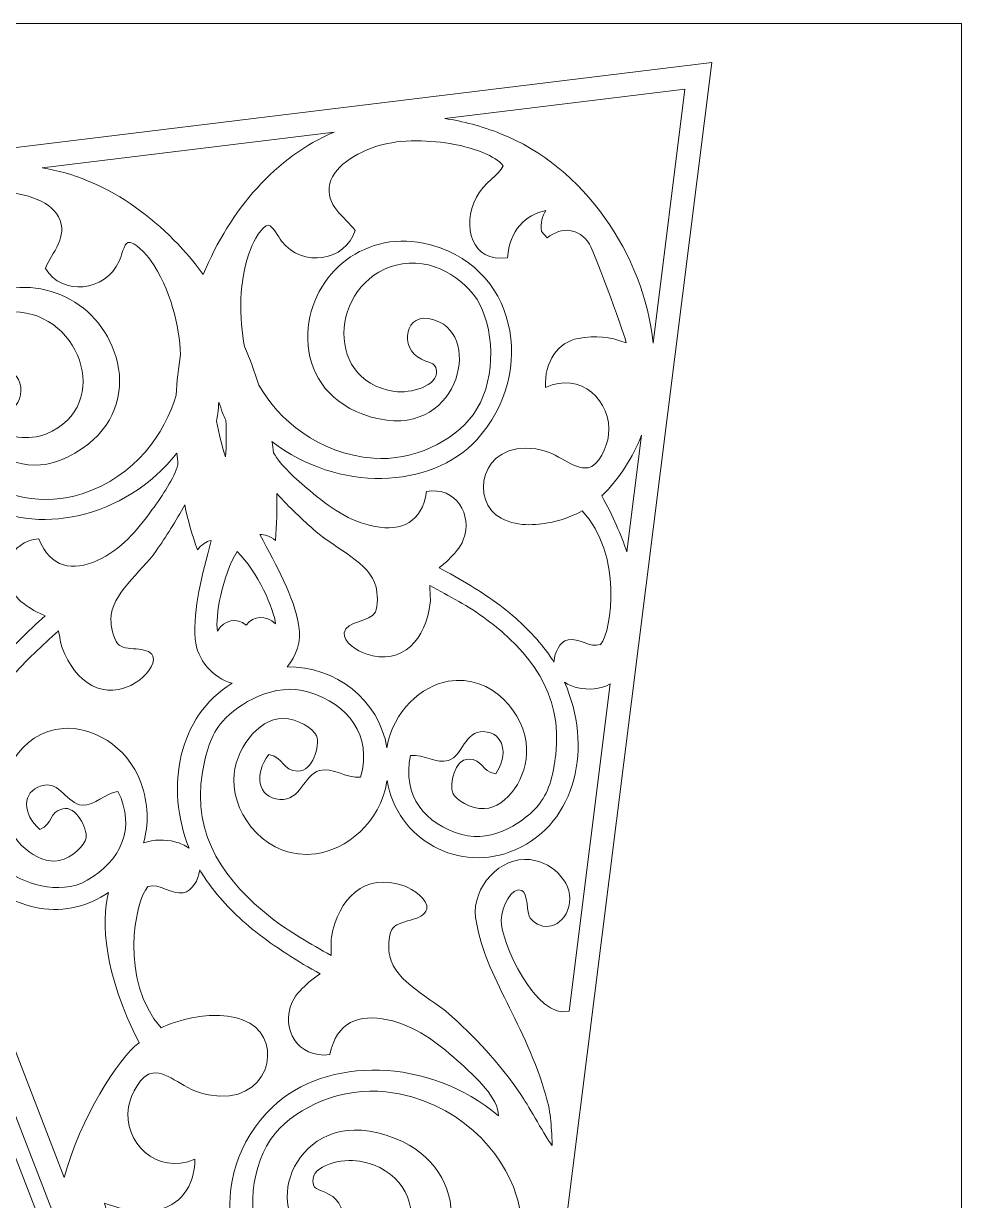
# Model space of a CAD drawing. Header units: millimetres. Extents: x -450 to 450, y -635 to 635.
# Drawn here: x 329.2 to 450, y -186.8 to -35.2 of the extents above; entities that cross this region are included whole.
import ezdxf

# ---------------------------------------------------------------- set-up
doc = ezdxf.new("R2010")
doc.units = ezdxf.units.MM
doc.header["$MEASUREMENT"] = 0
doc.layers.add('Camada 1', color=7, linetype='Continuous')

msp = doc.modelspace()

# ---------------------------------------------------------------- linework, layer by layer
at = {"layer": 'Camada 1', "color": 254, "lineweight": 20}
msp.add_lwpolyline([(-450, -635.1801), (450, -635.1801), (450, -35.1801), (-450, -35.1801), (-450, -635.1801)], close=True, dxfattribs=at)
at = {"layer": 'Camada 1', "color": 250, "lineweight": 20}
for points, knots in [([(382.9674, -317.8333), (382.9674, -317.8333), (417.8448, -40.1801), (417.8448, -40.1801), (417.8448, -40.1801), (417.8448, -40.1801), (282.2016, -56.7701), (282.2016, -56.7701), (282.2016, -56.7701), (282.2016, -56.7701), (382.9674, -317.8333), (382.9674, -317.8333)], [0, 0, 0, 0, 0.25, 0.25, 0.25, 0.25, 0.5, 0.5, 0.5, 0.5, 1, 1, 1, 1]), ([(410.2794, -76.3366), (409.1407, -64.9394), (401.3408, -53.5824), (390.6449, -49.364), (390.6449, -49.364), (388.1866, -48.3944), (385.7931, -47.7557), (383.4741, -47.4062), (383.4741, -47.4062), (383.4741, -47.4062), (414.3885, -43.6252), (414.3885, -43.6252), (414.3885, -43.6252), (414.3885, -43.6252), (410.2794, -76.3366), (410.2794, -76.3366)], [0, 0, 0, 0, 0.2, 0.2, 0.2, 0.2, 0.4, 0.4, 0.4, 0.4, 0.6, 0.6, 0.6, 0.6, 1, 1, 1, 1]), ([(369.1938, -49.1528), (361.7189, -52.363), (355.8459, -59.0626), (352.3497, -67.4962), (352.3497, -67.4962), (346.9237, -60.1544), (339.6096, -55.0665), (331.5811, -53.753), (331.5811, -53.753), (331.5811, -53.753), (369.1938, -49.1528), (369.1938, -49.1528)], [0, 0, 0, 0, 0.25, 0.25, 0.25, 0.25, 0.5, 0.5, 0.5, 0.5, 1, 1, 1, 1]), ([(396.2026, -115.5655), (394.6497, -113.599), (392.8111, -111.802), (390.5489, -110.1009), (390.5489, -110.1009), (388.3691, -108.4618), (385.2622, -106.5708), (382.7199, -105.2641), (382.7199, -105.2641), (383.1321, -104.9394), (383.5892, -104.5977), (383.9388, -104.2339), (383.9388, -104.2339), (384.6625, -103.4803), (385.4472, -102.7174), (385.8415, -101.6748), (385.8415, -101.6748), (387.0773, -98.4113), (384.9068, -94.7952), (381.0939, -95.4381), (381.0939, -95.4381), (380.529, -99.4888), (377.8827, -100.5693), (374.4812, -99.9572), (374.4812, -99.9572), (371.174, -99.3618), (368.5415, -97.4319), (366.0682, -95.3385), (366.0682, -95.3385), (364.2396, -93.7911), (362.3362, -92.1129), (361.4105, -90.4666), (361.4105, -90.4666), (361.3468, -89.9763), (361.2775, -89.4878), (361.2002, -89.0022), (361.2002, -89.0022), (369.6774, -95.5939), (381.6932, -95.1792), (387.577, -88.7724), (387.577, -88.7724), (395.4567, -80.1937), (392.8096, -65.9662), (380.6962, -63.4591), (380.6962, -63.4591), (372.8124, -61.8273), (365.6807, -67.865), (365.81, -75.8631), (365.81, -75.8631), (365.8758, -79.9354), (368.1529, -83.7401), (372.9043, -85.5016), (372.9043, -85.5016), (384.5514, -89.8175), (388.3983, -76.3516), (382.7929, -73.6323), (382.7929, -73.6323), (378.6204, -71.6077), (377.4464, -76.3499), (379.9503, -78.1092), (379.9503, -78.1092), (381.3256, -79.0753), (382.2425, -78.5896), (382.3801, -79.8982), (382.3801, -79.8982), (382.5862, -81.8675), (379.0658, -82.8587), (376.9738, -82.5568), (376.9738, -82.5568), (367.3699, -81.1743), (368.965, -67.5536), (378.0212, -66.1193), (378.0212, -66.1193), (382.6567, -65.3844), (386.6538, -68.8345), (387.8774, -71.1869), (387.8774, -71.1869), (390.0456, -75.357), (389.93, -81.6463), (387.1019, -85.565), (387.1019, -85.565), (384.6342, -88.9839), (379.3257, -91.5599), (374.2845, -91.1616), (374.2845, -91.1616), (367.0991, -90.5926), (362.0456, -86.1813), (359.5043, -81.7472), (359.5043, -81.7472), (358.9734, -80.0455), (358.3576, -78.3907), (357.6665, -76.79), (357.6665, -76.79), (356.9726, -73.2822), (356.8423, -68.1978), (358.5062, -64.0744), (358.5062, -64.0744), (358.7943, -63.3612), (359.9186, -61.0869), (360.7579, -61.1664), (360.7579, -61.1664), (361.3264, -61.2194), (361.9904, -62.6453), (362.4384, -63.2193), (362.4384, -63.2193), (365.1241, -66.6583), (370.689, -65.797), (371.906, -61.8503), (371.906, -61.8503), (370.598, -60.0047), (367.9931, -58.6645), (368.6548, -55.7913), (368.6548, -55.7913), (369.2185, -53.3435), (372.7371, -51.4653), (375.5094, -50.7583), (375.5094, -50.7583), (378.4373, -50.011), (382.3761, -50.2302), (385.2416, -50.8578), (385.2416, -50.8578), (387.291, -51.3063), (389.813, -52.1392), (390.9854, -53.4948), (390.9854, -53.4948), (390.4762, -54.6484), (388.5031, -55.6697), (387.5285, -57.558), (387.5285, -57.558), (385.6129, -61.2717), (386.8619, -65.9734), (391.5515, -65.3352), (391.5515, -65.3352), (391.7416, -61.873), (393.869, -59.7613), (396.4712, -59.2747), (396.4712, -59.2747), (395.9814, -59.9749), (395.7498, -60.8754), (395.9308, -61.9431), (395.9308, -61.9431), (395.9308, -61.9431), (396.6362, -62.793), (396.6362, -62.793), (396.6362, -62.793), (398.5728, -61.2771), (400.6869, -61.4786), (402.0892, -63.5861), (402.0892, -63.5861), (402.9115, -64.9862), (406.8695, -76.0396), (406.8306, -76.3035), (406.8306, -76.3035), (404.5339, -75.4663), (403.0537, -75.3293), (400.6229, -75.7416), (400.6229, -75.7416), (398.1236, -76.1655), (396.221, -78.7212), (396.4395, -82.0503), (396.4395, -82.0503), (400.8735, -79.897), (405.0482, -83.8318), (404.5567, -88.1591), (404.5567, -88.1591), (404.3808, -89.7059), (403.2769, -92.1868), (401.9019, -92.3931), (401.9019, -92.3931), (399.9192, -92.6905), (398.1993, -90.4083), (395.1765, -89.9665), (395.1765, -89.9665), (387.8626, -88.8969), (386.6987, -96.8322), (390.7134, -98.9015), (390.7134, -98.9015), (393.0778, -100.1211), (395.6378, -99.7252), (397.4503, -99.3508), (397.4503, -99.3508), (398.6715, -99.098), (400.4426, -98.3737), (401.1686, -97.9322), (401.1686, -97.9322), (406.3299, -103.5509), (405.0316, -113.2493), (403.5246, -115.1509), (403.5246, -115.1509), (402.1236, -115.636), (400.7157, -114.2399), (399.3281, -114.538), (399.3281, -114.538), (398.2036, -114.7797), (397.6093, -116.289), (397.5316, -117.2608), (397.5316, -117.2608), (397.5316, -117.2608), (397.5041, -117.4159), (397.5041, -117.4159), (397.5041, -117.4159), (397.1074, -116.7802), (396.6734, -116.1616), (396.2026, -115.5655)], [0, 0, 0, 0, 0.01923077, 0.01923077, 0.01923077, 0.01923077, 0.03846154, 0.03846154, 0.03846154, 0.03846154, 0.05769231, 0.05769231, 0.05769231, 0.05769231, 0.07692308, 0.07692308, 0.07692308, 0.07692308, 0.09615385, 0.09615385, 0.09615385, 0.09615385, 0.11538462, 0.11538462, 0.11538462, 0.11538462, 0.13461538, 0.13461538, 0.13461538, 0.13461538, 0.15384615, 0.15384615, 0.15384615, 0.15384615, 0.17307692, 0.17307692, 0.17307692, 0.17307692, 0.19230769, 0.19230769, 0.19230769, 0.19230769, 0.21153846, 0.21153846, 0.21153846, 0.21153846, 0.23076923, 0.23076923, 0.23076923, 0.23076923, 0.25, 0.25, 0.25, 0.25, 0.26923077, 0.26923077, 0.26923077, 0.26923077, 0.28846154, 0.28846154, 0.28846154, 0.28846154, 0.30769231, 0.30769231, 0.30769231, 0.30769231, 0.32692308, 0.32692308, 0.32692308, 0.32692308, 0.34615385, 0.34615385, 0.34615385, 0.34615385, 0.36538462, 0.36538462, 0.36538462, 0.36538462, 0.38461538, 0.38461538, 0.38461538, 0.38461538, 0.40384615, 0.40384615, 0.40384615, 0.40384615, 0.42307692, 0.42307692, 0.42307692, 0.42307692, 0.44230769, 0.44230769, 0.44230769, 0.44230769, 0.46153846, 0.46153846, 0.46153846, 0.46153846, 0.48076923, 0.48076923, 0.48076923, 0.48076923, 0.5, 0.5, 0.5, 0.5, 0.51923077, 0.51923077, 0.51923077, 0.51923077, 0.53846154, 0.53846154, 0.53846154, 0.53846154, 0.55769231, 0.55769231, 0.55769231, 0.55769231, 0.57692308, 0.57692308, 0.57692308, 0.57692308, 0.59615385, 0.59615385, 0.59615385, 0.59615385, 0.61538462, 0.61538462, 0.61538462, 0.61538462, 0.63461538, 0.63461538, 0.63461538, 0.63461538, 0.65384615, 0.65384615, 0.65384615, 0.65384615, 0.67307692, 0.67307692, 0.67307692, 0.67307692, 0.69230769, 0.69230769, 0.69230769, 0.69230769, 0.71153846, 0.71153846, 0.71153846, 0.71153846, 0.73076923, 0.73076923, 0.73076923, 0.73076923, 0.75, 0.75, 0.75, 0.75, 0.76923077, 0.76923077, 0.76923077, 0.76923077, 0.78846154, 0.78846154, 0.78846154, 0.78846154, 0.80769231, 0.80769231, 0.80769231, 0.80769231, 0.82692308, 0.82692308, 0.82692308, 0.82692308, 0.84615385, 0.84615385, 0.84615385, 0.84615385, 0.86538462, 0.86538462, 0.86538462, 0.86538462, 0.88461538, 0.88461538, 0.88461538, 0.88461538, 0.90384615, 0.90384615, 0.90384615, 0.90384615, 0.92307692, 0.92307692, 0.92307692, 0.92307692, 0.94230769, 0.94230769, 0.94230769, 0.94230769, 0.96153846, 0.96153846, 0.96153846, 0.96153846, 1, 1, 1, 1]), ([(280.2164, -57.0129), (280.2164, -57.0129), (245.339, -334.6661), (245.339, -334.6661), (245.339, -334.6661), (245.339, -334.6661), (380.9822, -318.0761), (380.9822, -318.0761), (380.9822, -318.0761), (380.9822, -318.0761), (280.2164, -57.0129), (280.2164, -57.0129)], [0, 0, 0, 0, 0.25, 0.25, 0.25, 0.25, 0.5, 0.5, 0.5, 0.5, 1, 1, 1, 1]), ([(321.3744, -124.7174), (321.0611, -125.4095), (320.7889, -126.1144), (320.5571, -126.827), (320.5571, -126.827), (320.5571, -126.827), (320.4931, -126.6831), (320.4931, -126.6831), (320.4931, -126.6831), (320.1835, -125.7587), (319.243, -124.4371), (318.0933, -124.4735), (318.0933, -124.4735), (316.6748, -124.5186), (315.6448, -126.2129), (314.1682, -126.0797), (314.1682, -126.0797), (312.2474, -124.5974), (308.65, -115.4978), (312.305, -108.8007), (312.305, -108.8007), (313.1159, -109.0543), (315.0095, -109.3304), (316.2555, -109.2814), (316.2555, -109.2814), (318.1048, -109.2079), (320.6848, -108.9752), (322.6855, -107.2217), (322.6855, -107.2217), (326.0832, -104.2458), (323.0412, -96.825), (316.2006, -99.6257), (316.2006, -99.6257), (313.3734, -100.783), (312.2542, -103.4124), (310.2583, -103.6016), (310.2583, -103.6016), (308.8741, -103.7329), (307.2049, -101.5912), (306.6614, -100.1323), (306.6614, -100.1323), (305.1414, -96.051), (308.2447, -91.2261), (313.067, -92.2473), (313.067, -92.2473), (312.4767, -88.9637), (310.0143, -86.9418), (307.4865, -87.1327), (307.4865, -87.1327), (305.028, -87.3185), (303.6244, -87.8082), (301.5972, -89.1742), (301.5972, -89.1742), (301.4959, -88.9275), (302.6732, -77.2459), (303.1338, -75.689), (303.1338, -75.689), (303.9869, -73.3056), (305.9901, -72.6005), (308.2349, -73.605), (308.2349, -73.605), (308.2349, -73.605), (308.7147, -72.6102), (308.7147, -72.6102), (308.7147, -72.6102), (308.6331, -71.5303), (308.1912, -70.7122), (307.5472, -70.1507), (307.5472, -70.1507), (310.1899, -69.9958), (312.7635, -71.5325), (313.7824, -74.8468), (313.7824, -74.8468), (318.4876, -74.336), (318.5667, -69.4719), (315.8125, -66.3293), (315.8125, -66.3293), (314.4116, -64.7315), (312.2505, -64.2159), (311.4783, -63.219), (311.4783, -63.219), (312.2894, -61.6209), (314.5363, -60.2047), (316.4172, -59.2755), (316.4172, -59.2755), (319.047, -57.9757), (322.8168, -56.8138), (325.8385, -56.8334), (325.8385, -56.8334), (328.6995, -56.8514), (332.567, -57.8262), (333.7041, -60.066), (333.7041, -60.066), (335.0387, -62.695), (332.8336, -64.6236), (332.0089, -66.73), (332.0089, -66.73), (334.1413, -70.267), (339.7498, -69.7617), (341.5274, -65.7768), (341.5274, -65.7768), (341.8239, -65.1118), (342.1247, -63.5679), (342.6637, -63.3795), (342.6637, -63.3795), (343.4591, -63.1), (345.0983, -65.0363), (345.5498, -65.6591), (345.5498, -65.6591), (348.1601, -69.2623), (349.2587, -74.2323), (349.4297, -77.8045), (349.4297, -77.8045), (349.146, -79.5199), (348.9479, -81.2691), (348.8426, -83.0434), (348.8426, -83.0434), (347.4469, -87.9613), (343.6049, -93.4652), (336.7649, -95.7504), (336.7649, -95.7504), (331.9682, -97.352), (326.1953, -96.1313), (322.9764, -93.408), (322.9764, -93.408), (319.2872, -90.2863), (317.6594, -84.2103), (318.7586, -79.6406), (318.7586, -79.6406), (319.3791, -77.0626), (322.4269, -72.7509), (327.1029, -72.3469), (327.1029, -72.3469), (336.2379, -71.5564), (341.0686, -84.3911), (332.081, -88.0475), (332.081, -88.0475), (330.1235, -88.8446), (326.4679, -88.7311), (326.1933, -86.7702), (326.1933, -86.7702), (326.0115, -85.467), (327.0184, -85.7174), (328.1203, -84.4483), (328.1203, -84.4483), (330.1264, -82.1375), (327.8441, -77.818), (324.2825, -80.7884), (324.2825, -80.7884), (319.4977, -84.7785), (326.4766, -96.9204), (336.7402, -89.9247), (336.7402, -89.9247), (340.927, -87.07), (342.2201, -82.8287), (341.3025, -78.8605), (341.3025, -78.8605), (339.5004, -71.067), (331.1238, -66.9261), (323.8656, -70.4098), (323.8656, -70.4098), (312.7135, -75.7625), (313.5734, -90.2085), (323.2883, -96.6354), (323.2883, -96.6354), (330.5438, -101.436), (342.3076, -98.941), (348.9458, -90.4977), (348.9458, -90.4977), (348.9878, -90.9871), (349.0373, -91.477), (349.0934, -91.9677), (349.0934, -91.9677), (348.5931, -93.79), (347.1487, -95.8796), (345.7456, -97.8241), (345.7456, -97.8241), (343.8497, -100.4519), (341.76, -102.9593), (338.6937, -104.3343), (338.6937, -104.3343), (335.54, -105.7481), (332.7113, -105.3372), (331.1868, -101.5421), (331.1868, -101.5421), (327.3314, -101.837), (326.0963, -105.8697), (328.0823, -108.7391), (328.0823, -108.7391), (328.7162, -109.656), (329.6616, -110.2072), (330.5456, -110.7642), (330.5456, -110.7642), (330.9726, -111.0331), (331.4986, -111.2545), (331.9769, -111.4703), (331.9769, -111.4703), (329.8245, -113.3512), (327.2649, -115.9352), (325.5443, -118.0514), (325.5443, -118.0514), (323.7588, -120.2475), (322.4075, -122.4347), (321.3744, -124.7174)], [0, 0, 0, 0, 0.01923077, 0.01923077, 0.01923077, 0.01923077, 0.03846154, 0.03846154, 0.03846154, 0.03846154, 0.05769231, 0.05769231, 0.05769231, 0.05769231, 0.07692308, 0.07692308, 0.07692308, 0.07692308, 0.09615385, 0.09615385, 0.09615385, 0.09615385, 0.11538462, 0.11538462, 0.11538462, 0.11538462, 0.13461538, 0.13461538, 0.13461538, 0.13461538, 0.15384615, 0.15384615, 0.15384615, 0.15384615, 0.17307692, 0.17307692, 0.17307692, 0.17307692, 0.19230769, 0.19230769, 0.19230769, 0.19230769, 0.21153846, 0.21153846, 0.21153846, 0.21153846, 0.23076923, 0.23076923, 0.23076923, 0.23076923, 0.25, 0.25, 0.25, 0.25, 0.26923077, 0.26923077, 0.26923077, 0.26923077, 0.28846154, 0.28846154, 0.28846154, 0.28846154, 0.30769231, 0.30769231, 0.30769231, 0.30769231, 0.32692308, 0.32692308, 0.32692308, 0.32692308, 0.34615385, 0.34615385, 0.34615385, 0.34615385, 0.36538462, 0.36538462, 0.36538462, 0.36538462, 0.38461538, 0.38461538, 0.38461538, 0.38461538, 0.40384615, 0.40384615, 0.40384615, 0.40384615, 0.42307692, 0.42307692, 0.42307692, 0.42307692, 0.44230769, 0.44230769, 0.44230769, 0.44230769, 0.46153846, 0.46153846, 0.46153846, 0.46153846, 0.48076923, 0.48076923, 0.48076923, 0.48076923, 0.5, 0.5, 0.5, 0.5, 0.51923077, 0.51923077, 0.51923077, 0.51923077, 0.53846154, 0.53846154, 0.53846154, 0.53846154, 0.55769231, 0.55769231, 0.55769231, 0.55769231, 0.57692308, 0.57692308, 0.57692308, 0.57692308, 0.59615385, 0.59615385, 0.59615385, 0.59615385, 0.61538462, 0.61538462, 0.61538462, 0.61538462, 0.63461538, 0.63461538, 0.63461538, 0.63461538, 0.65384615, 0.65384615, 0.65384615, 0.65384615, 0.67307692, 0.67307692, 0.67307692, 0.67307692, 0.69230769, 0.69230769, 0.69230769, 0.69230769, 0.71153846, 0.71153846, 0.71153846, 0.71153846, 0.73076923, 0.73076923, 0.73076923, 0.73076923, 0.75, 0.75, 0.75, 0.75, 0.76923077, 0.76923077, 0.76923077, 0.76923077, 0.78846154, 0.78846154, 0.78846154, 0.78846154, 0.80769231, 0.80769231, 0.80769231, 0.80769231, 0.82692308, 0.82692308, 0.82692308, 0.82692308, 0.84615385, 0.84615385, 0.84615385, 0.84615385, 0.86538462, 0.86538462, 0.86538462, 0.86538462, 0.88461538, 0.88461538, 0.88461538, 0.88461538, 0.90384615, 0.90384615, 0.90384615, 0.90384615, 0.92307692, 0.92307692, 0.92307692, 0.92307692, 0.94230769, 0.94230769, 0.94230769, 0.94230769, 0.96153846, 0.96153846, 0.96153846, 0.96153846, 1, 1, 1, 1]), ([(355.2241, -90.9989), (354.7621, -89.5518), (354.3622, -88.0232), (354.0496, -86.3978), (354.0496, -86.3978), (354.1179, -86.0619), (354.1807, -85.7255), (354.2369, -85.3887), (354.2369, -85.3887), (354.3115, -84.9413), (354.299, -84.4419), (354.362, -83.95), (354.362, -83.95), (354.5418, -84.4122), (354.65, -84.8999), (354.8302, -85.3161), (354.8302, -85.3161), (354.9659, -85.6294), (355.1079, -85.9408), (355.2552, -86.2503), (355.2552, -86.2503), (355.3437, -87.9034), (355.3236, -89.483), (355.2241, -90.9989)], [0, 0, 0, 0, 0.14285714, 0.14285714, 0.14285714, 0.14285714, 0.28571429, 0.28571429, 0.28571429, 0.28571429, 0.42857143, 0.42857143, 0.42857143, 0.42857143, 0.57142857, 0.57142857, 0.57142857, 0.57142857, 0.71428571, 0.71428571, 0.71428571, 0.71428571, 1, 1, 1, 1]), ([(406.9007, -103.2351), (406.1718, -101.0644), (405.1319, -98.6627), (403.6864, -96.0213), (403.6864, -96.0213), (406.0154, -93.6899), (407.6897, -91.0397), (408.7879, -88.2109), (408.7879, -88.2109), (408.7879, -88.2109), (406.9007, -103.2351), (406.9007, -103.2351)], [0, 0, 0, 0, 0.25, 0.25, 0.25, 0.25, 0.5, 0.5, 0.5, 0.5, 1, 1, 1, 1]), ([(385.6647, -139.6182), (380.9192, -138.2874), (377.9018, -134.6618), (379.052, -129.4536), (379.052, -129.4536), (380.8194, -129.2393), (382.3455, -130.5811), (383.9436, -130.0736), (383.9436, -130.0736), (385.8108, -129.481), (385.9791, -126.2673), (388.4425, -126.3742), (388.4425, -126.3742), (391.1404, -126.4907), (391.6865, -129.3907), (390.01, -131.7913), (390.01, -131.7913), (388.1097, -131.5021), (388.3908, -129.911), (386.4843, -129.91), (386.4843, -129.91), (384.7389, -129.9086), (384.0041, -133.1472), (384.4973, -134.2867), (384.4973, -134.2867), (384.8688, -135.1451), (386.8073, -136.3686), (388.5578, -136.2821), (388.5578, -136.2821), (391.5297, -136.1351), (394.1389, -132.1954), (394.0004, -128.5479), (394.0004, -128.5479), (393.8313, -124.1201), (389.6199, -118.898), (383.8827, -119.8947), (383.8827, -119.8947), (380.5456, -120.4736), (376.781, -123.6652), (376.0051, -128.4712), (376.0051, -128.4712), (374.9651, -122.2117), (369.3554, -117.9353), (363.1512, -118.0333), (363.1512, -118.0333), (364.3319, -116.6298), (364.997, -114.7111), (364.6724, -112.8308), (364.6724, -112.8308), (363.9831, -108.8477), (361.861, -105.1737), (359.6359, -100.9817), (359.6359, -100.9817), (360.2589, -100.9606), (360.9279, -101.1922), (361.6398, -101.7513), (361.6398, -101.7513), (361.821, -99.7227), (361.8779, -97.7092), (361.8226, -95.7207), (361.8226, -95.7207), (363.4138, -97.4643), (365.1143, -99.0916), (366.8337, -100.5848), (366.8337, -100.5848), (369.4233, -102.8341), (373.7598, -104.5385), (374.6007, -107.7485), (374.6007, -107.7485), (374.799, -108.5054), (374.9, -110.1914), (374.5145, -110.9774), (374.5145, -110.9774), (373.8583, -112.3151), (370.7665, -112.0672), (370.4986, -113.6508), (370.4986, -113.6508), (370.3068, -114.7868), (372.2396, -116.0205), (373.3011, -116.3669), (373.3011, -116.3669), (378.0955, -117.9282), (381.0128, -114.4385), (381.5754, -109.8009), (381.5754, -109.8009), (381.6543, -109.1512), (381.5106, -108.3265), (381.5142, -107.5372), (381.5142, -107.5372), (384.054, -108.9401), (386.495, -110.1677), (388.8793, -111.9555), (388.8793, -111.9555), (394.2279, -115.967), (398.7054, -121.4051), (397.7416, -129.3463), (397.7416, -129.3463), (397.4655, -131.6237), (396.9947, -133.9489), (395.6443, -135.6763), (395.6443, -135.6763), (393.9593, -137.832), (389.7302, -140.7595), (385.6647, -139.6182)], [0, 0, 0, 0, 0.03703704, 0.03703704, 0.03703704, 0.03703704, 0.07407407, 0.07407407, 0.07407407, 0.07407407, 0.11111111, 0.11111111, 0.11111111, 0.11111111, 0.14814815, 0.14814815, 0.14814815, 0.14814815, 0.18518519, 0.18518519, 0.18518519, 0.18518519, 0.22222222, 0.22222222, 0.22222222, 0.22222222, 0.25925926, 0.25925926, 0.25925926, 0.25925926, 0.2962963, 0.2962963, 0.2962963, 0.2962963, 0.33333333, 0.33333333, 0.33333333, 0.33333333, 0.37037037, 0.37037037, 0.37037037, 0.37037037, 0.40740741, 0.40740741, 0.40740741, 0.40740741, 0.44444444, 0.44444444, 0.44444444, 0.44444444, 0.48148148, 0.48148148, 0.48148148, 0.48148148, 0.51851852, 0.51851852, 0.51851852, 0.51851852, 0.55555556, 0.55555556, 0.55555556, 0.55555556, 0.59259259, 0.59259259, 0.59259259, 0.59259259, 0.62962963, 0.62962963, 0.62962963, 0.62962963, 0.66666667, 0.66666667, 0.66666667, 0.66666667, 0.7037037, 0.7037037, 0.7037037, 0.7037037, 0.74074074, 0.74074074, 0.74074074, 0.74074074, 0.77777778, 0.77777778, 0.77777778, 0.77777778, 0.81481481, 0.81481481, 0.81481481, 0.81481481, 0.85185185, 0.85185185, 0.85185185, 0.85185185, 0.88888889, 0.88888889, 0.88888889, 0.88888889, 0.92592593, 0.92592593, 0.92592593, 0.92592593, 1, 1, 1, 1]), ([(337.3985, -145.5214), (333.7279, -147.6089), (328.9179, -145.787), (326.763, -144.1009), (326.763, -144.1009), (325.0361, -142.7499), (324.0188, -140.6067), (323.202, -138.4629), (323.202, -138.4629), (320.3527, -130.9881), (323.3876, -124.6312), (327.6117, -119.4489), (327.6117, -119.4489), (329.4949, -117.1391), (331.5681, -115.3595), (333.6949, -113.3858), (333.6949, -113.3858), (333.8886, -114.1509), (333.9479, -114.986), (334.181, -115.5975), (334.181, -115.5975), (335.8448, -119.9628), (339.5171, -122.6465), (343.7939, -119.9758), (343.7939, -119.9758), (344.7407, -119.3838), (346.3191, -117.7206), (345.8592, -116.6644), (345.8592, -116.6644), (345.2175, -115.192), (342.2766, -116.1777), (341.3173, -115.0376), (341.3173, -115.0376), (340.7538, -114.3677), (340.4454, -112.707), (340.4555, -111.9247), (340.4555, -111.9247), (340.498, -108.6066), (344.2959, -105.9074), (346.2671, -103.1002), (346.2671, -103.1002), (347.5753, -101.2376), (348.8327, -99.2496), (349.9564, -97.175), (349.9564, -97.175), (350.3813, -99.1171), (350.9247, -101.0566), (351.589, -102.9805), (351.589, -102.9805), (352.1452, -102.2663), (352.7386, -101.8803), (353.3484, -101.7508), (353.3484, -101.7508), (352.1991, -106.3555), (351.0251, -110.4325), (351.3161, -114.4643), (351.3161, -114.4643), (351.512, -117.1645), (353.6594, -119.4593), (356.0652, -120.1408), (356.0652, -120.1408), (349.1594, -124.3662), (347.3712, -133.501), (350.531, -141.372), (350.531, -141.372), (350.0137, -141.0171), (349.3848, -140.7399), (348.6991, -140.5609), (348.6991, -140.5609), (347.4355, -140.2314), (345.9767, -140.235), (344.6554, -140.7005), (344.6554, -140.7005), (345.3365, -138.3393), (345.306, -135.6706), (344.3092, -132.9359), (344.3092, -132.9359), (342.5398, -128.0805), (337.891, -125.6975), (334.3744, -125.9499), (334.3744, -125.9499), (328.5661, -126.3652), (325.7375, -132.4484), (326.6405, -136.7865), (326.6405, -136.7865), (327.3851, -140.3598), (330.8669, -143.5545), (333.7866, -142.9809), (333.7866, -142.9809), (335.5064, -142.6431), (337.0928, -140.9884), (337.2466, -140.0657), (337.2466, -140.0657), (337.4506, -138.841), (335.9569, -135.8749), (334.2633, -136.2969), (334.2633, -136.2969), (332.4133, -136.7574), (333.0695, -138.2339), (331.2949, -138.9725), (331.2949, -138.9725), (329.0893, -137.0467), (328.9204, -134.1006), (331.5107, -133.3373), (331.5107, -133.3373), (333.8757, -132.6398), (334.8136, -135.7182), (336.7685, -135.8434), (336.7685, -135.8434), (338.4418, -135.9508), (339.5996, -134.2808), (341.3665, -134.0628), (341.3665, -134.0628), (343.738, -138.8402), (341.6834, -143.0861), (337.3985, -145.5214)], [0, 0, 0, 0, 0.03333333, 0.03333333, 0.03333333, 0.03333333, 0.06666667, 0.06666667, 0.06666667, 0.06666667, 0.1, 0.1, 0.1, 0.1, 0.13333333, 0.13333333, 0.13333333, 0.13333333, 0.16666667, 0.16666667, 0.16666667, 0.16666667, 0.2, 0.2, 0.2, 0.2, 0.23333333, 0.23333333, 0.23333333, 0.23333333, 0.26666667, 0.26666667, 0.26666667, 0.26666667, 0.3, 0.3, 0.3, 0.3, 0.33333333, 0.33333333, 0.33333333, 0.33333333, 0.36666667, 0.36666667, 0.36666667, 0.36666667, 0.4, 0.4, 0.4, 0.4, 0.43333333, 0.43333333, 0.43333333, 0.43333333, 0.46666667, 0.46666667, 0.46666667, 0.46666667, 0.5, 0.5, 0.5, 0.5, 0.53333333, 0.53333333, 0.53333333, 0.53333333, 0.56666667, 0.56666667, 0.56666667, 0.56666667, 0.6, 0.6, 0.6, 0.6, 0.63333333, 0.63333333, 0.63333333, 0.63333333, 0.66666667, 0.66666667, 0.66666667, 0.66666667, 0.7, 0.7, 0.7, 0.7, 0.73333333, 0.73333333, 0.73333333, 0.73333333, 0.76666667, 0.76666667, 0.76666667, 0.76666667, 0.8, 0.8, 0.8, 0.8, 0.83333333, 0.83333333, 0.83333333, 0.83333333, 0.86666667, 0.86666667, 0.86666667, 0.86666667, 0.9, 0.9, 0.9, 0.9, 0.93333333, 0.93333333, 0.93333333, 0.93333333, 1, 1, 1, 1]), ([(361.6457, -112.5081), (360.4618, -111.3015), (358.762, -111.4113), (357.8718, -112.6464), (357.8718, -112.6464), (356.7101, -111.6622), (355.034, -111.9653), (354.1758, -113.4217), (354.1758, -113.4217), (353.8484, -111.6286), (354.788, -106.2499), (356.7144, -103.1838), (356.7144, -103.1838), (359.3232, -105.6957), (361.5312, -110.689), (361.6457, -112.5081)], [0, 0, 0, 0, 0.2, 0.2, 0.2, 0.2, 0.4, 0.4, 0.4, 0.4, 0.6, 0.6, 0.6, 0.6, 1, 1, 1, 1]), ([(361.0182, -150.2681), (355.396, -145.8298), (350.7953, -139.9243), (352.2498, -131.6025), (352.2498, -131.6025), (352.6665, -129.2158), (353.2978, -126.7867), (354.8567, -125.0224), (354.8567, -125.0224), (356.8022, -122.8205), (361.5582, -119.9084), (365.9289, -121.2734), (365.9289, -121.2734), (371.0305, -122.8652), (374.1329, -126.8037), (372.6146, -132.2406), (372.6146, -132.2406), (370.6784, -132.3952), (369.0843, -130.9212), (367.3175, -131.3913), (367.3175, -131.3913), (365.2534, -131.9402), (364.9064, -135.3169), (362.2283, -135.1053), (362.2283, -135.1053), (359.2953, -134.8742), (358.8482, -131.7991), (360.7966, -129.3391), (360.7966, -129.3391), (362.852, -129.7199), (362.4648, -131.3837), (364.5415, -131.4615), (364.5415, -131.4615), (366.4427, -131.5332), (367.4082, -128.1528), (366.929, -126.9334), (366.929, -126.9334), (366.5679, -126.0146), (364.5186, -124.6487), (362.6073, -124.6694), (362.6073, -124.6694), (359.3624, -124.7047), (356.3194, -128.7476), (356.2845, -132.5933), (356.2845, -132.5933), (356.2433, -137.2619), (360.565, -142.9291), (366.8655, -142.1103), (366.8655, -142.1103), (370.6803, -141.6155), (375.1444, -138.1593), (376.002, -132.7711), (376.002, -132.7711), (376.002, -132.7711), (376.0195, -132.6507), (376.0195, -132.6507), (376.0195, -132.6507), (377.2919, -140.2967), (385.367, -144.7375), (392.5267, -141.5893), (392.5267, -141.5893), (400.5664, -138.0545), (402.488, -128.1919), (398.8835, -120.0233), (398.8835, -120.0233), (399.3733, -120.3417), (399.9618, -120.5825), (400.5981, -120.7282), (400.5981, -120.7282), (401.927, -121.0323), (403.4669, -120.9218), (404.7651, -120.2359), (404.7651, -120.2359), (404.7651, -120.2359), (399.4712, -162.3797), (399.4712, -162.3797), (399.4712, -162.3797), (395.2045, -163.563), (390.6396, -153.2966), (390.7128, -150.6729), (390.7128, -150.6729), (390.7613, -148.9035), (392.0401, -146.2996), (393.3868, -146.817), (393.3868, -146.817), (394.185, -147.1235), (393.9884, -149.7789), (394.4619, -150.3906), (394.4619, -150.3906), (395.8818, -152.2216), (398.6975, -151.657), (399.4391, -148.9049), (399.4391, -148.9049), (400.1678, -146.2002), (397.6645, -143.2445), (394.4031, -142.8547), (394.4031, -142.8547), (390.6605, -142.4081), (386.9206, -146.3652), (387.4324, -150.3195), (387.4324, -150.3195), (388.3311, -157.2418), (393.4689, -163.443), (396.2747, -172.5293), (396.2747, -172.5293), (397.1849, -175.4769), (397.1449, -176.7925), (397.2982, -179.6763), (397.2982, -179.6763), (396.9006, -179.3721), (394.5827, -175.1616), (393.6363, -173.6987), (393.6363, -173.6987), (391.1003, -169.7782), (387.8258, -166.2048), (384.4543, -163.1256), (384.4543, -163.1256), (381.748, -160.6534), (377.1108, -158.6846), (376.3582, -155.2713), (376.3582, -155.2713), (376.1807, -154.4664), (376.1566, -152.6873), (376.6166, -151.8752), (376.6166, -151.8752), (377.3996, -150.4933), (380.755, -150.8785), (381.1274, -149.2221), (381.1274, -149.2221), (381.3942, -148.0337), (379.3516, -146.6572), (378.2128, -146.2498), (378.2128, -146.2498), (373.0696, -144.4134), (369.7139, -147.9701), (368.8648, -152.8301), (368.8648, -152.8301), (368.7459, -153.511), (368.8605, -154.385), (368.8163, -155.2159), (368.8163, -155.2159), (366.1211, -153.6367), (363.5245, -152.2462), (361.0182, -150.2681)], [0, 0, 0, 0, 0.02702703, 0.02702703, 0.02702703, 0.02702703, 0.05405405, 0.05405405, 0.05405405, 0.05405405, 0.08108108, 0.08108108, 0.08108108, 0.08108108, 0.10810811, 0.10810811, 0.10810811, 0.10810811, 0.13513514, 0.13513514, 0.13513514, 0.13513514, 0.16216216, 0.16216216, 0.16216216, 0.16216216, 0.18918919, 0.18918919, 0.18918919, 0.18918919, 0.21621622, 0.21621622, 0.21621622, 0.21621622, 0.24324324, 0.24324324, 0.24324324, 0.24324324, 0.27027027, 0.27027027, 0.27027027, 0.27027027, 0.2972973, 0.2972973, 0.2972973, 0.2972973, 0.32432432, 0.32432432, 0.32432432, 0.32432432, 0.35135135, 0.35135135, 0.35135135, 0.35135135, 0.37837838, 0.37837838, 0.37837838, 0.37837838, 0.40540541, 0.40540541, 0.40540541, 0.40540541, 0.43243243, 0.43243243, 0.43243243, 0.43243243, 0.45945946, 0.45945946, 0.45945946, 0.45945946, 0.48648649, 0.48648649, 0.48648649, 0.48648649, 0.51351351, 0.51351351, 0.51351351, 0.51351351, 0.54054054, 0.54054054, 0.54054054, 0.54054054, 0.56756757, 0.56756757, 0.56756757, 0.56756757, 0.59459459, 0.59459459, 0.59459459, 0.59459459, 0.62162162, 0.62162162, 0.62162162, 0.62162162, 0.64864865, 0.64864865, 0.64864865, 0.64864865, 0.67567568, 0.67567568, 0.67567568, 0.67567568, 0.7027027, 0.7027027, 0.7027027, 0.7027027, 0.72972973, 0.72972973, 0.72972973, 0.72972973, 0.75675676, 0.75675676, 0.75675676, 0.75675676, 0.78378378, 0.78378378, 0.78378378, 0.78378378, 0.81081081, 0.81081081, 0.81081081, 0.81081081, 0.83783784, 0.83783784, 0.83783784, 0.83783784, 0.86486486, 0.86486486, 0.86486486, 0.86486486, 0.89189189, 0.89189189, 0.89189189, 0.89189189, 0.91891892, 0.91891892, 0.91891892, 0.91891892, 0.94594595, 0.94594595, 0.94594595, 0.94594595, 1, 1, 1, 1]), ([(344.0765, -166.4489), (341.4248, -168.4158), (336.4594, -176.2003), (334.4429, -183.7853), (334.4429, -183.7853), (334.4429, -183.7853), (314.1899, -131.3138), (314.1899, -131.3138), (314.1899, -131.3138), (315.6151, -131.6666), (317.1362, -131.4027), (318.3526, -130.7874), (318.3526, -130.7874), (318.935, -130.4926), (319.4482, -130.117), (319.8468, -129.6899), (319.8468, -129.6899), (318.3172, -138.4865), (322.5591, -147.5953), (331.2138, -149.0883), (331.2138, -149.0883), (334.5284, -149.6602), (337.6694, -148.8289), (340.1245, -147.0812), (340.1245, -147.0812), (339.2487, -151.0507), (339.4784, -157.3838), (344.0765, -166.4489)], [0, 0, 0, 0, 0.125, 0.125, 0.125, 0.125, 0.25, 0.25, 0.25, 0.25, 0.375, 0.375, 0.375, 0.375, 0.5, 0.5, 0.5, 0.5, 0.625, 0.625, 0.625, 0.625, 0.75, 0.75, 0.75, 0.75, 1, 1, 1, 1]), ([(355.7465, -211.7324), (356.36, -210.5383), (358.5614, -209.5424), (359.7193, -207.5935), (359.7193, -207.5935), (361.9952, -203.7606), (360.8739, -198.7604), (355.7328, -199.2438), (355.7328, -199.2438), (355.3495, -202.8812), (352.9245, -205.0189), (350.065, -205.4267), (350.065, -205.4267), (350.6341, -204.7092), (350.9324, -203.7704), (350.7895, -202.6389), (350.7895, -202.6389), (350.7895, -202.6389), (350.0644, -201.7159), (350.0644, -201.7159), (350.0644, -201.7159), (347.8776, -203.2341), (345.5849, -202.9369), (344.1646, -200.6617), (344.1646, -200.6617), (343.3401, -199.1546), (339.5915, -187.3582), (339.6473, -187.0818), (339.6473, -187.0818), (342.1066, -188.0556), (343.712, -188.2594), (346.3811, -187.9231), (346.3811, -187.9231), (349.1253, -187.5772), (351.3279, -184.9629), (351.2593, -181.4493), (351.2593, -181.4493), (346.3196, -183.5381), (341.9723, -179.2276), (342.7281, -174.6915), (342.7281, -174.6915), (342.9986, -173.0699), (344.3274, -170.5024), (345.8358, -170.3405), (345.8358, -170.3405), (348.0108, -170.1071), (349.7681, -172.579), (353.0384, -173.1656), (353.0384, -173.1656), (360.9514, -174.5857), (362.6234, -166.2779), (358.3553, -163.9381), (358.3553, -163.9381), (355.8418, -162.559), (353.0328, -162.8728), (351.0394, -163.1942), (351.0394, -163.1942), (349.6963, -163.4112), (347.73, -164.1026), (346.9167, -164.5383), (346.9167, -164.5383), (341.5804, -158.4153), (343.4885, -148.2568), (345.2271, -146.3152), (345.2271, -146.3152), (346.7779, -145.8609), (348.2405, -147.3873), (349.7673, -147.1292), (349.7673, -147.1292), (351.0046, -146.9199), (351.7288, -145.3548), (351.8631, -144.3348), (351.8631, -144.3348), (351.8631, -144.3348), (351.9008, -144.1726), (351.9008, -144.1726), (351.9008, -144.1726), (352.3006, -144.8578), (352.7419, -145.5266), (353.2245, -146.1731), (353.2245, -146.1731), (354.8158, -148.3059), (356.7273, -150.2717), (359.1048, -152.1536), (359.1048, -152.1536), (361.3959, -153.9669), (364.6842, -156.0826), (367.387, -157.5605), (367.387, -157.5605), (366.9215, -157.8859), (366.4062, -158.2272), (366.0068, -158.5962), (366.0068, -158.5962), (365.18, -159.3606), (364.2864, -160.1321), (363.8038, -161.2141), (363.8038, -161.2141), (362.2912, -164.6002), (364.4717, -168.4946), (368.6579, -167.9711), (368.6579, -167.9711), (369.4795, -163.7289), (372.4173, -162.6979), (376.0916, -163.4789), (376.0916, -163.4789), (379.664, -164.2387), (382.4333, -166.3764), (385.0211, -168.6798), (385.0211, -168.6798), (387.6195, -170.9924), (390.3566, -173.5645), (390.3788, -175.8613), (390.3788, -175.8613), (381.4771, -168.268), (368.0877, -168.1267), (361.2561, -174.7282), (361.2561, -174.7282), (352.2355, -183.4434), (354.3944, -198.5288), (367.4625, -201.6553), (367.4625, -201.6553), (375.9677, -203.6901), (384.044, -197.6203), (384.3105, -189.1943), (384.3105, -189.1943), (384.4461, -184.9043), (382.1593, -180.807), (377.0731, -178.7615), (377.0731, -178.7615), (364.6052, -173.7495), (359.7288, -187.7721), (365.6965, -190.8604), (365.6965, -190.8604), (370.1388, -193.1596), (371.6592, -188.214), (369.0212, -186.2612), (369.0212, -186.2612), (367.5723, -185.1889), (366.5487, -185.6633), (366.4654, -184.2801), (366.4654, -184.2801), (366.3412, -182.1984), (370.2267, -181.2964), (372.4901, -181.6982), (372.4901, -181.6982), (382.8817, -183.5399), (380.4503, -197.8159), (370.5119, -198.962), (370.5119, -198.962), (365.4248, -199.5494), (361.2463, -195.7565), (360.0333, -193.2306), (360.0333, -193.2306), (357.8837, -188.7531), (358.3299, -182.1362), (361.6103, -178.1241), (361.6103, -178.1241), (364.4726, -174.624), (370.3865, -172.1251), (375.8579, -172.7472), (375.8579, -172.7472), (385.2029, -173.8112), (390.9331, -180.561), (392.6677, -186.0507), (392.6677, -186.0507), (393.7406, -189.4456), (394.2079, -196.5283), (391.6664, -201.8993), (391.6664, -201.8993), (391.3163, -202.6387), (389.9757, -204.9878), (389.0655, -204.8705), (389.0655, -204.8705), (388.4488, -204.7917), (387.7981, -203.2638), (387.3393, -202.6415), (387.3393, -202.6415), (384.5888, -198.913), (378.4828, -199.596), (376.9561, -203.7024), (376.9561, -203.7024), (378.287, -205.6979), (381.0563, -207.2137), (380.1892, -210.2121), (380.1892, -210.2121), (379.4505, -212.7664), (375.5219, -214.6026), (372.4659, -215.2355), (372.4659, -215.2355), (369.2383, -215.9045), (364.9588, -215.5155), (361.8692, -214.7395), (361.8692, -214.7395), (359.6595, -214.1849), (356.9548, -213.2067), (355.7465, -211.7324)], [0, 0, 0, 0, 0.02, 0.02, 0.02, 0.02, 0.04, 0.04, 0.04, 0.04, 0.06, 0.06, 0.06, 0.06, 0.08, 0.08, 0.08, 0.08, 0.1, 0.1, 0.1, 0.1, 0.12, 0.12, 0.12, 0.12, 0.14, 0.14, 0.14, 0.14, 0.16, 0.16, 0.16, 0.16, 0.18, 0.18, 0.18, 0.18, 0.2, 0.2, 0.2, 0.2, 0.22, 0.22, 0.22, 0.22, 0.24, 0.24, 0.24, 0.24, 0.26, 0.26, 0.26, 0.26, 0.28, 0.28, 0.28, 0.28, 0.3, 0.3, 0.3, 0.3, 0.32, 0.32, 0.32, 0.32, 0.34, 0.34, 0.34, 0.34, 0.36, 0.36, 0.36, 0.36, 0.38, 0.38, 0.38, 0.38, 0.4, 0.4, 0.4, 0.4, 0.42, 0.42, 0.42, 0.42, 0.44, 0.44, 0.44, 0.44, 0.46, 0.46, 0.46, 0.46, 0.48, 0.48, 0.48, 0.48, 0.5, 0.5, 0.5, 0.5, 0.52, 0.52, 0.52, 0.52, 0.54, 0.54, 0.54, 0.54, 0.56, 0.56, 0.56, 0.56, 0.58, 0.58, 0.58, 0.58, 0.6, 0.6, 0.6, 0.6, 0.62, 0.62, 0.62, 0.62, 0.64, 0.64, 0.64, 0.64, 0.66, 0.66, 0.66, 0.66, 0.68, 0.68, 0.68, 0.68, 0.7, 0.7, 0.7, 0.7, 0.72, 0.72, 0.72, 0.72, 0.74, 0.74, 0.74, 0.74, 0.76, 0.76, 0.76, 0.76, 0.78, 0.78, 0.78, 0.78, 0.8, 0.8, 0.8, 0.8, 0.82, 0.82, 0.82, 0.82, 0.84, 0.84, 0.84, 0.84, 0.86, 0.86, 0.86, 0.86, 0.88, 0.88, 0.88, 0.88, 0.9, 0.9, 0.9, 0.9, 0.92, 0.92, 0.92, 0.92, 0.94, 0.94, 0.94, 0.94, 0.96, 0.96, 0.96, 0.96, 1, 1, 1, 1])]:
    msp.add_open_spline(points, degree=3, knots=knots, dxfattribs=at)

doc.saveas('drawing.dxf')
